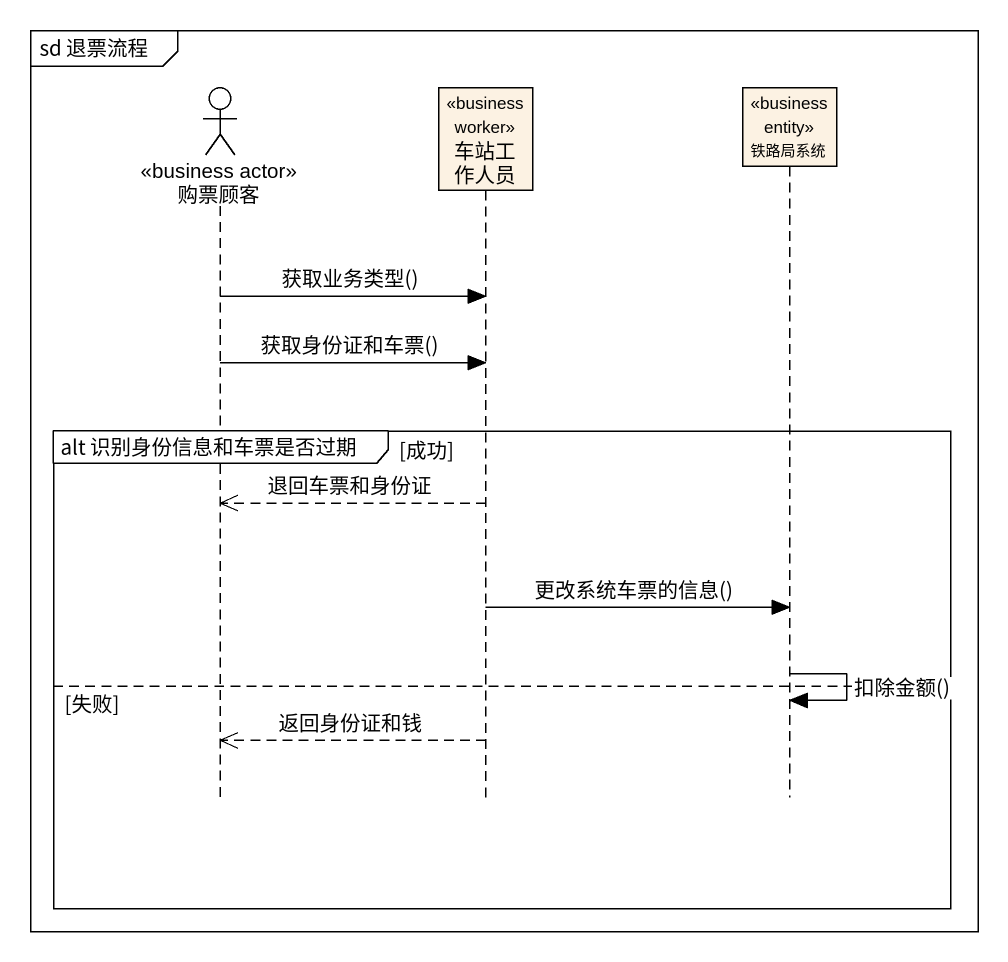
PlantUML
@startuml
mainframe sd 退票流程
hide footbox
actor 购票顾客 <<business actor>>
participant 车站工作人员 <<business worker>>
participant 铁路局系统 <<business entity>>

购票顾客 -> 车站工作人员 : 获取业务类型()
购票顾客 -> 车站工作人员 : 获取身份证和车票()
group alt 识别身份信息和车票是否过期 [成功]
  车站工作人员 -->> 购票顾客 : 退回车票和身份证
  车站工作人员 -> 铁路局系统 : 更改系统车票的信息()
  铁路局系统 -> 铁路局系统 : 扣除金额()
else 失败
  车站工作人员 -->> 购票顾客 : 返回身份证和钱
end
@enduml
